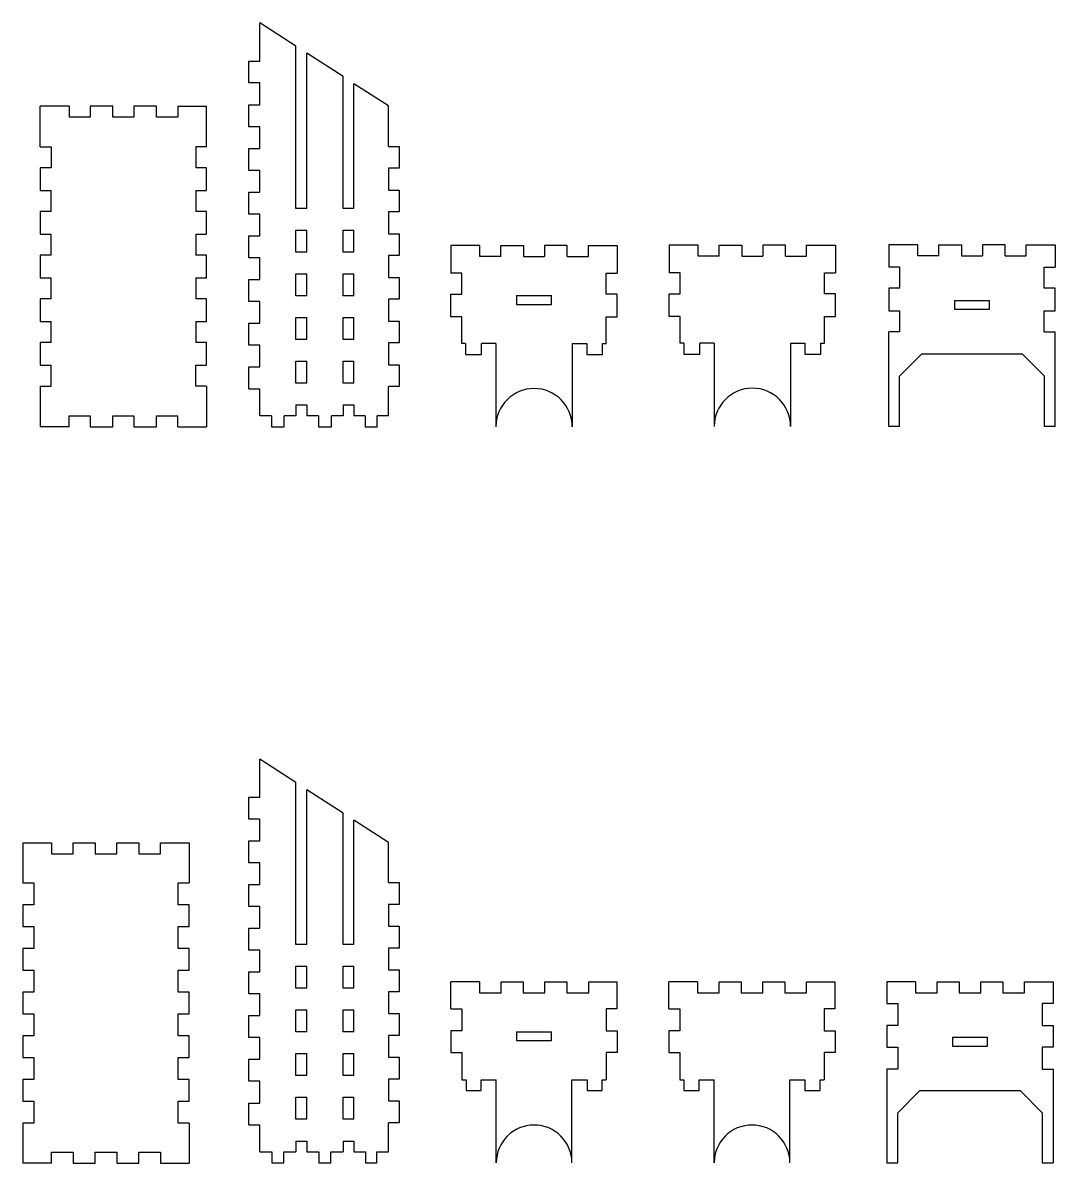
# Model space of a CAD drawing. Header units: millimetres. Extents: x -201 to 2280, y -214 to 290.
# Drawn here: x 1340.7 to 1640.8, y -214.2 to 117.5 of the extents above; entities that cross this region are included whole.
import ezdxf

# ---------------------------------------------------------------- set-up
doc = ezdxf.new("R2010")
doc.units = ezdxf.units.MM

msp = doc.modelspace()

# ---------------------------------------------------------------- linework, layer by layer
for p, q in [((1409.65, 117.35), (1409.65, 117.45)), ((1420.15, 110.66), (1409.65, 117.45)), ((1409.65, 106.3), (1409.65, 117.35)), ((1420.15, 110.55), (1420.15, 110.66)), ((1420.15, 63.5), (1420.15, 110.55)), ((1406.47, 99.95), (1406.47, 106.3)), ((1406.47, 106.3), (1409.65, 106.3)), ((1423.32, 108.5), (1423.32, 108.6)), ((1433.82, 101.8), (1423.32, 108.6)), ((1423.32, 63.5), (1423.32, 108.5)), ((1409.65, 99.95), (1406.47, 99.95)), ((1409.65, 93.6), (1409.65, 99.95)), ((1433.82, 101.7), (1433.82, 101.8)), ((1433.82, 63.5), (1433.82, 101.7)), ((1437, 99.65), (1437, 99.75)), ((1447, 93.28), (1437, 99.75)), ((1437, 63.5), (1437, 99.65)), ((1345.81, 81.41), (1345.81, 93.18)), ((1354.21, 93.18), (1345.81, 93.18)), ((1354.21, 93.18), (1354.21, 90)), ((1366.91, 93.18), (1360.36, 93.18)), ((1360.36, 93.18), (1360.36, 90)), ((1366.91, 90), (1366.91, 93.18)), ((1379.61, 93.18), (1373.06, 93.18)), ((1373.06, 93.18), (1373.06, 90)), ((1379.61, 90), (1379.61, 93.18)), ((1385.76, 93.18), (1385.76, 90)), ((1385.76, 93.18), (1394.16, 93.18)), ((1394.16, 81.41), (1394.16, 93.18)), ((1406.47, 87.25), (1406.47, 93.6)), ((1406.47, 93.6), (1409.65, 93.6)), ((1447, 93.18), (1447, 93.28)), ((1447, 81.51), (1447, 93.18)), ((1360.36, 90), (1354.21, 90)), ((1373.06, 90), (1366.91, 90)), ((1385.76, 90), (1379.61, 90)), ((1409.65, 87.25), (1406.47, 87.25)), ((1409.65, 80.9), (1409.65, 87.25)), ((1345.81, 81.41), (1348.99, 81.41)), ((1348.99, 81.41), (1348.99, 75.26)), ((1390.99, 81.41), (1390.99, 75.26)), ((1394.16, 81.41), (1390.99, 81.41)), ((1406.47, 74.55), (1406.47, 80.9)), ((1406.47, 80.9), (1409.65, 80.9)), ((1447, 81.51), (1450.17, 81.51)), ((1450.17, 81.51), (1450.17, 75.16)), ((1348.99, 75.26), (1345.81, 75.26)), ((1345.81, 75.26), (1345.81, 68.71)), ((1394.16, 75.26), (1390.99, 75.26)), ((1394.16, 68.71), (1394.16, 75.26)), ((1409.65, 74.55), (1406.47, 74.55)), ((1409.65, 68.2), (1409.65, 74.55)), ((1450.17, 75.16), (1447, 75.16)), ((1447, 75.16), (1447, 68.81)), ((1345.81, 68.71), (1348.99, 68.71)), ((1348.99, 62.56), (1348.99, 68.71)), ((1390.99, 68.71), (1394.16, 68.71)), ((1390.99, 68.71), (1390.99, 62.56)), ((1406.47, 61.85), (1406.47, 68.2)), ((1406.47, 68.2), (1409.65, 68.2)), ((1447, 68.81), (1450.17, 68.81)), ((1450.17, 68.81), (1450.17, 62.46)), ((1423.32, 63.5), (1420.15, 63.5)), ((1437, 63.5), (1433.82, 63.5)), ((1348.99, 62.56), (1345.81, 62.56)), ((1345.81, 62.56), (1345.81, 56.01)), ((1394.16, 62.56), (1390.99, 62.56)), ((1394.16, 56.01), (1394.16, 62.56)), ((1409.65, 61.85), (1406.47, 61.85)), ((1409.65, 55.5), (1409.65, 61.85)), ((1450.17, 62.46), (1447, 62.46)), ((1447, 62.46), (1447, 56.11)), ((1420.15, 50.8), (1420.15, 57.15)), ((1420.15, 57.15), (1423.32, 57.15)), ((1423.32, 50.8), (1423.32, 57.15)), ((1433.82, 50.8), (1433.82, 57.15)), ((1433.82, 57.15), (1437, 57.15)), ((1437, 50.8), (1437, 57.15)), ((1345.81, 56.01), (1348.99, 56.01)), ((1348.99, 49.86), (1348.99, 56.01)), ((1390.99, 56.01), (1394.16, 56.01)), ((1390.99, 56.01), (1390.99, 49.86)), ((1406.47, 49.15), (1406.47, 55.5)), ((1406.47, 55.5), (1409.65, 55.5)), ((1447, 56.11), (1450.17, 56.11)), ((1450.17, 56.11), (1450.17, 49.76)), ((1348.99, 49.86), (1345.81, 49.86)), ((1345.81, 49.86), (1345.81, 43.31)), ((1394.16, 49.86), (1390.99, 49.86)), ((1394.16, 43.31), (1394.16, 49.86)), ((1423.32, 50.8), (1420.15, 50.8)), ((1437, 50.8), (1433.82, 50.8)), ((1450.17, 49.76), (1447, 49.76)), ((1447, 49.76), (1447, 43.41)), ((1473.58, 52.65), (1465.17, 52.65)), ((1465.17, 52.65), (1465.17, 44.66)), ((1473.58, 49.48), (1473.58, 52.65)), ((1479.72, 49.48), (1479.72, 52.65)), ((1479.72, 52.65), (1486.28, 52.65)), ((1486.28, 52.65), (1486.28, 49.48)), ((1498.98, 52.65), (1492.42, 52.65)), ((1492.42, 52.65), (1492.42, 49.48)), ((1498.98, 49.48), (1498.98, 52.65)), ((1505.12, 49.48), (1505.12, 52.65)), ((1505.12, 52.65), (1513.52, 52.65)), ((1513.52, 52.65), (1513.52, 44.66)), ((1537.03, 52.75), (1528.63, 52.75)), ((1528.63, 52.75), (1528.63, 44.76)), ((1537.03, 49.58), (1537.03, 52.75)), ((1543.17, 49.58), (1543.17, 52.75)), ((1543.17, 52.75), (1549.73, 52.75)), ((1549.73, 52.75), (1549.73, 49.58)), ((1562.43, 52.75), (1555.87, 52.75)), ((1555.87, 52.75), (1555.87, 49.58)), ((1562.43, 49.58), (1562.43, 52.75)), ((1568.57, 49.58), (1568.57, 52.75)), ((1568.57, 52.75), (1576.98, 52.75)), ((1576.98, 52.75), (1576.98, 44.76)), ((1600.86, 52.85), (1592.46, 52.85)), ((1592.46, 52.85), (1592.46, 46.4)), ((1600.86, 49.68), (1600.86, 52.85)), ((1607.01, 49.68), (1607.01, 52.85)), ((1607.01, 52.85), (1613.56, 52.85)), ((1613.56, 52.85), (1613.56, 49.68)), ((1626.26, 52.85), (1619.71, 52.85)), ((1619.71, 52.85), (1619.71, 49.68)), ((1626.26, 49.68), (1626.26, 52.85)), ((1632.41, 49.68), (1632.41, 52.85)), ((1632.41, 52.85), (1640.81, 52.85)), ((1640.81, 52.85), (1640.81, 46.4)), ((1409.65, 49.15), (1406.47, 49.15)), ((1409.65, 42.8), (1409.65, 49.15)), ((1479.72, 49.48), (1473.58, 49.48)), ((1486.28, 49.48), (1492.42, 49.48)), ((1498.98, 49.48), (1505.12, 49.48)), ((1543.17, 49.58), (1537.03, 49.58)), ((1549.73, 49.58), (1555.87, 49.58)), ((1562.43, 49.58), (1568.57, 49.58)), ((1607.01, 49.68), (1600.86, 49.68)), ((1613.56, 49.68), (1619.71, 49.68)), ((1626.26, 49.68), (1632.41, 49.68)), ((1345.81, 43.31), (1348.99, 43.31)), ((1348.99, 37.16), (1348.99, 43.31)), ((1390.99, 43.31), (1394.16, 43.31)), ((1390.99, 43.31), (1390.99, 37.16)), ((1420.15, 38.1), (1420.15, 44.45)), ((1420.15, 44.45), (1423.32, 44.45)), ((1423.32, 38.1), (1423.32, 44.45)), ((1433.82, 38.1), (1433.82, 44.45)), ((1433.82, 44.45), (1437, 44.45)), ((1437, 38.1), (1437, 44.45)), ((1447, 43.41), (1450.17, 43.41)), ((1450.17, 43.41), (1450.17, 37.06)), ((1468.35, 44.66), (1465.17, 44.66)), ((1468.35, 38.51), (1468.35, 44.66)), ((1510.35, 38.51), (1510.35, 44.66)), ((1510.35, 44.66), (1513.52, 44.66)), ((1531.8, 44.76), (1528.63, 44.76)), ((1531.8, 38.62), (1531.8, 44.76)), ((1573.8, 38.62), (1573.8, 44.76)), ((1573.8, 44.76), (1576.98, 44.76)), ((1595.64, 46.4), (1592.46, 46.4)), ((1595.64, 40.25), (1595.64, 46.4)), ((1637.64, 40.25), (1637.64, 46.4)), ((1637.64, 46.4), (1640.81, 46.4)), ((1406.47, 36.45), (1406.47, 42.8)), ((1406.47, 42.8), (1409.65, 42.8)), ((1595.64, 40.25), (1592.46, 40.25)), ((1592.46, 40.25), (1592.46, 33.7)), ((1640.81, 40.25), (1637.64, 40.25)), ((1640.81, 33.7), (1640.81, 40.25)), ((1348.99, 37.16), (1345.81, 37.16)), ((1345.81, 37.16), (1345.81, 30.61)), ((1394.16, 37.16), (1390.99, 37.16)), ((1394.16, 30.61), (1394.16, 37.16)), ((1423.32, 38.1), (1420.15, 38.1)), ((1437, 38.1), (1433.82, 38.1)), ((1450.17, 37.06), (1447, 37.06)), ((1447, 37.06), (1447, 30.71)), ((1465.17, 31.96), (1465.17, 38.51)), ((1465.17, 38.51), (1468.35, 38.51)), ((1484.25, 38.13), (1484.25, 35.53)), ((1484.25, 38.13), (1494.45, 38.13)), ((1494.45, 35.53), (1494.45, 38.13)), ((1513.52, 38.51), (1510.35, 38.51)), ((1513.52, 31.96), (1513.52, 38.51)), ((1528.63, 32.06), (1528.63, 38.62)), ((1528.63, 38.62), (1531.8, 38.62)), ((1576.98, 38.62), (1573.8, 38.62)), ((1576.98, 32.06), (1576.98, 38.62)), ((1611.54, 36.74), (1611.54, 34.14)), ((1611.54, 36.74), (1621.74, 36.74)), ((1621.74, 34.14), (1621.74, 36.74)), ((1409.65, 36.45), (1406.47, 36.45)), ((1409.65, 30.1), (1409.65, 36.45)), ((1484.25, 35.53), (1494.45, 35.53)), ((1592.46, 33.7), (1595.64, 33.7)), ((1595.64, 27.55), (1595.64, 33.7)), ((1611.54, 34.14), (1621.74, 34.14)), ((1637.64, 27.55), (1637.64, 33.7)), ((1637.64, 33.7), (1640.81, 33.7)), ((1345.81, 30.61), (1348.99, 30.61)), ((1348.99, 24.46), (1348.99, 30.61)), ((1390.99, 30.61), (1394.16, 30.61)), ((1390.99, 30.61), (1390.99, 24.46)), ((1406.47, 23.75), (1406.47, 30.1)), ((1406.47, 30.1), (1409.65, 30.1)), ((1420.15, 25.4), (1420.15, 31.75)), ((1420.15, 31.75), (1423.32, 31.75)), ((1423.32, 25.4), (1423.32, 31.75)), ((1433.82, 25.4), (1433.82, 31.75)), ((1433.82, 31.75), (1437, 31.75)), ((1437, 25.4), (1437, 31.75)), ((1447, 30.71), (1450.17, 30.71)), ((1450.17, 30.71), (1450.17, 24.36)), ((1468.35, 31.96), (1465.17, 31.96)), ((1468.35, 24.18), (1468.35, 31.96)), ((1510.35, 31.96), (1513.52, 31.96)), ((1510.35, 24.18), (1510.35, 31.96)), ((1531.8, 32.06), (1528.63, 32.06)), ((1531.8, 24.28), (1531.8, 32.06)), ((1573.8, 32.06), (1576.98, 32.06)), ((1573.8, 24.28), (1573.8, 32.06)), ((1595.64, 27.55), (1592.46, 27.55)), ((1592.46, 0.1), (1592.46, 27.55)), ((1637.64, 27.55), (1640.81, 27.55)), ((1640.81, 0.1), (1640.81, 27.55)), ((1348.99, 24.46), (1345.81, 24.46)), ((1345.81, 24.46), (1345.81, 17.91)), ((1394.16, 24.46), (1390.99, 24.46)), ((1394.16, 17.91), (1394.16, 24.46)), ((1409.65, 23.75), (1406.47, 23.75)), ((1409.65, 17.4), (1409.65, 23.75)), ((1423.32, 25.4), (1420.15, 25.4)), ((1437, 25.4), (1433.82, 25.4)), ((1450.17, 24.36), (1447, 24.36)), ((1447, 24.36), (1447, 18.01)), ((1469.46, 24.18), (1468.35, 24.18)), ((1469.46, 24.18), (1469.46, 21)), ((1478.25, 24.18), (1474.06, 24.18)), ((1474.06, 21), (1474.06, 24.18)), ((1478.25, 24.18), (1478.25, 0)), ((1500.45, 24.18), (1504.64, 24.18)), ((1500.45, 24.18), (1500.45, 0)), ((1504.64, 24.18), (1504.64, 21)), ((1509.23, 24.18), (1510.35, 24.18)), ((1509.23, 21), (1509.23, 24.18)), ((1532.92, 24.28), (1531.8, 24.28)), ((1532.92, 24.28), (1532.92, 21.1)), ((1541.7, 24.28), (1537.51, 24.28)), ((1537.51, 21.1), (1537.51, 24.28)), ((1541.7, 24.28), (1541.7, 0.1)), ((1563.9, 24.28), (1568.09, 24.28)), ((1563.9, 24.28), (1563.9, 0.1)), ((1568.09, 24.28), (1568.09, 21.1)), ((1572.69, 24.28), (1573.8, 24.28)), ((1572.69, 21.1), (1572.69, 24.28)), ((1469.46, 21), (1474.06, 21)), ((1504.64, 21), (1509.23, 21)), ((1532.92, 21.1), (1537.51, 21.1)), ((1568.09, 21.1), (1572.69, 21.1)), ((1595.54, 14.67), (1602.07, 21.2)), ((1602.07, 21.2), (1631.2, 21.2)), ((1631.2, 21.2), (1637.74, 14.67)), ((1345.81, 17.91), (1348.99, 17.91)), ((1348.99, 11.76), (1348.99, 17.91)), ((1390.99, 17.91), (1394.16, 17.91)), ((1390.99, 11.76), (1390.99, 17.91)), ((1406.47, 11.05), (1406.47, 17.4)), ((1406.47, 17.4), (1409.65, 17.4)), ((1420.15, 12.7), (1420.15, 19.05)), ((1420.15, 19.05), (1423.32, 19.05)), ((1423.32, 12.7), (1423.32, 19.05)), ((1433.82, 12.7), (1433.82, 19.05)), ((1433.82, 19.05), (1437, 19.05)), ((1437, 12.7), (1437, 19.05)), ((1447, 18.01), (1450.17, 18.01)), ((1450.17, 18.01), (1450.17, 11.66)), ((1595.54, 0.1), (1595.54, 14.67)), ((1637.74, 0.1), (1637.74, 14.67)), ((1345.81, 11.76), (1348.99, 11.76)), ((1345.81, 11.76), (1345.81, 0)), ((1394.16, 11.76), (1390.99, 11.76)), ((1394.16, 11.76), (1394.16, 0)), ((1406.47, 11.05), (1409.65, 11.05)), ((1409.65, 3.18), (1409.65, 11.05)), ((1423.32, 12.7), (1420.15, 12.7)), ((1437, 12.7), (1433.82, 12.7)), ((1450.17, 11.66), (1447, 11.66)), ((1447, 3.18), (1447, 11.66)), ((1420.15, 6.35), (1423.32, 6.35)), ((1420.15, 6.35), (1420.15, 3.18)), ((1423.32, 6.35), (1423.32, 3.18)), ((1433.82, 6.35), (1437, 6.35)), ((1433.82, 6.35), (1433.82, 3.18)), ((1437, 6.35), (1437, 3.18)), ((1354.21, 0), (1345.81, 0)), ((1354.21, 0), (1354.21, 3.18)), ((1354.21, 3.18), (1360.36, 3.18)), ((1360.36, 3.18), (1360.36, 0)), ((1360.36, 0), (1366.91, 0)), ((1366.91, 0), (1366.91, 3.18)), ((1366.91, 3.18), (1373.06, 3.18)), ((1373.06, 3.18), (1373.06, 0)), ((1373.06, 0), (1379.61, 0)), ((1379.61, 0), (1379.61, 3.18)), ((1379.61, 3.18), (1385.76, 3.18)), ((1385.76, 0), (1385.76, 3.18)), ((1385.76, 0), (1394.16, 0)), ((1413.05, 3.18), (1409.65, 3.18)), ((1413.05, 3.18), (1413.05, 0)), ((1413.05, 0), (1416.75, 0)), ((1420.15, 3.18), (1416.75, 3.18)), ((1416.75, 0), (1416.75, 3.18)), ((1426.72, 3.18), (1423.32, 3.18)), ((1426.72, 3.18), (1426.72, 0)), ((1426.72, 0), (1430.43, 0)), ((1433.82, 3.18), (1430.43, 3.18)), ((1430.43, 0), (1430.43, 3.18)), ((1440.23, 3.18), (1437, 3.18)), ((1440.23, 3.18), (1440.23, 0)), ((1440.23, 0), (1443.77, 0)), ((1447, 3.18), (1443.77, 3.18)), ((1443.77, 0), (1443.77, 3.18)), ((1595.54, 0.1), (1592.46, 0.1)), ((1640.81, 0.1), (1637.74, 0.1)), ((1409.65, -107.75), (1409.65, -96.7)), ((1420.15, -103.5), (1409.65, -96.7)), ((1420.15, -150.55), (1420.15, -103.5)), ((1423.32, -150.55), (1423.32, -105.55)), ((1433.82, -112.35), (1423.32, -105.55)), ((1406.47, -114.1), (1406.47, -107.75)), ((1406.47, -107.75), (1409.65, -107.75)), ((1433.82, -150.55), (1433.82, -112.35)), ((1409.65, -114.1), (1406.47, -114.1)), ((1409.65, -120.45), (1409.65, -114.1)), ((1437, -150.55), (1437, -114.4)), ((1447, -120.87), (1437, -114.4)), ((1340.75, -120.98), (1340.75, -132.64)), ((1340.75, -120.98), (1349.05, -120.98)), ((1349.05, -120.98), (1349.05, -124.15)), ((1355.4, -124.15), (1355.4, -120.98)), ((1355.4, -120.98), (1361.75, -120.98)), ((1361.75, -120.98), (1361.75, -124.15)), ((1368.1, -124.15), (1368.1, -120.98)), ((1368.1, -120.98), (1374.45, -120.98)), ((1374.45, -120.98), (1374.45, -124.15)), ((1380.8, -124.15), (1380.8, -120.98)), ((1380.8, -120.98), (1389.1, -120.98)), ((1389.1, -120.98), (1389.1, -132.64)), ((1406.47, -126.8), (1406.47, -120.45)), ((1406.47, -120.45), (1409.65, -120.45)), ((1447, -132.54), (1447, -120.87)), ((1349.05, -124.15), (1355.4, -124.15)), ((1361.75, -124.15), (1368.1, -124.15)), ((1374.45, -124.15), (1380.8, -124.15)), ((1409.65, -126.8), (1406.47, -126.8)), ((1409.65, -133.15), (1409.65, -126.8)), ((1340.75, -132.64), (1343.92, -132.64)), ((1343.92, -132.64), (1343.92, -138.99)), ((1385.92, -138.99), (1385.92, -132.64)), ((1385.92, -132.64), (1389.1, -132.64)), ((1447, -132.54), (1450.17, -132.54)), ((1450.17, -132.54), (1450.17, -138.89)), ((1406.47, -139.5), (1406.47, -133.15)), ((1406.47, -133.15), (1409.65, -133.15)), ((1343.92, -138.99), (1340.75, -138.99)), ((1340.75, -138.99), (1340.75, -145.34)), ((1389.1, -138.99), (1385.92, -138.99)), ((1389.1, -145.34), (1389.1, -138.99)), ((1450.17, -138.89), (1447, -138.89)), ((1447, -138.89), (1447, -145.24)), ((1409.65, -139.5), (1406.47, -139.5)), ((1409.65, -145.85), (1409.65, -139.5)), ((1340.75, -145.34), (1343.92, -145.34)), ((1343.92, -145.34), (1343.92, -151.69)), ((1385.92, -151.69), (1385.92, -145.34)), ((1385.92, -145.34), (1389.1, -145.34)), ((1406.47, -152.2), (1406.47, -145.85)), ((1406.47, -145.85), (1409.65, -145.85)), ((1447, -145.24), (1450.17, -145.24)), ((1450.17, -145.24), (1450.17, -151.59)), ((1343.92, -151.69), (1340.75, -151.69)), ((1340.75, -151.69), (1340.75, -158.04)), ((1389.1, -151.69), (1385.92, -151.69)), ((1389.1, -158.04), (1389.1, -151.69)), ((1409.65, -152.2), (1406.47, -152.2)), ((1409.65, -158.55), (1409.65, -152.2)), ((1423.32, -150.55), (1420.15, -150.55)), ((1437, -150.55), (1433.82, -150.55)), ((1450.17, -151.59), (1447, -151.59)), ((1447, -151.59), (1447, -157.94)), ((1340.75, -158.04), (1343.92, -158.04)), ((1343.92, -158.04), (1343.92, -164.39)), ((1385.92, -164.39), (1385.92, -158.04)), ((1385.92, -158.04), (1389.1, -158.04)), ((1406.47, -164.9), (1406.47, -158.55)), ((1406.47, -158.55), (1409.65, -158.55)), ((1420.15, -163.25), (1420.15, -156.9)), ((1420.15, -156.9), (1423.32, -156.9)), ((1423.32, -163.25), (1423.32, -156.9)), ((1433.82, -163.25), (1433.82, -156.9)), ((1433.82, -156.9), (1437, -156.9)), ((1437, -163.25), (1437, -156.9)), ((1447, -157.94), (1450.17, -157.94)), ((1450.17, -157.94), (1450.17, -164.29)), ((1465.17, -169.29), (1465.17, -161.4)), ((1473.47, -161.4), (1465.17, -161.4)), ((1473.47, -161.4), (1473.47, -164.57)), ((1479.82, -164.57), (1479.82, -161.4)), ((1479.82, -161.4), (1486.17, -161.4)), ((1486.17, -161.4), (1486.17, -164.57)), ((1492.52, -164.57), (1492.52, -161.4)), ((1492.52, -161.4), (1498.87, -161.4)), ((1498.87, -161.4), (1498.87, -164.57)), ((1505.22, -164.57), (1505.22, -161.4)), ((1505.22, -161.4), (1513.52, -161.4)), ((1513.52, -169.29), (1513.52, -161.4)), ((1528.52, -169.29), (1528.52, -161.4)), ((1536.82, -161.4), (1528.52, -161.4)), ((1536.82, -161.4), (1536.82, -164.57)), ((1543.17, -164.57), (1543.17, -161.4)), ((1543.17, -161.4), (1549.52, -161.4)), ((1549.52, -161.4), (1549.52, -164.57)), ((1555.87, -164.57), (1555.87, -161.4)), ((1555.87, -161.4), (1562.22, -161.4)), ((1562.22, -161.4), (1562.22, -164.57)), ((1568.57, -164.57), (1568.57, -161.4)), ((1568.57, -161.4), (1576.87, -161.4)), ((1576.87, -169.29), (1576.87, -161.4)), ((1591.87, -161.4), (1591.87, -167.75)), ((1600.17, -161.4), (1591.87, -161.4)), ((1600.17, -161.4), (1600.17, -164.57)), ((1606.52, -164.57), (1606.52, -161.4)), ((1606.52, -161.4), (1612.87, -161.4)), ((1612.87, -161.4), (1612.87, -164.57)), ((1619.22, -164.57), (1619.22, -161.4)), ((1619.22, -161.4), (1625.57, -161.4)), ((1625.57, -161.4), (1625.57, -164.57)), ((1631.92, -164.57), (1631.92, -161.4)), ((1631.92, -161.4), (1640.22, -161.4)), ((1640.22, -161.4), (1640.22, -167.75)), ((1343.92, -164.39), (1340.75, -164.39)), ((1340.75, -164.39), (1340.75, -170.74)), ((1389.1, -164.39), (1385.92, -164.39)), ((1389.1, -170.74), (1389.1, -164.39)), ((1409.65, -164.9), (1406.47, -164.9)), ((1409.65, -171.25), (1409.65, -164.9)), ((1423.32, -163.25), (1420.15, -163.25)), ((1437, -163.25), (1433.82, -163.25)), ((1450.17, -164.29), (1447, -164.29)), ((1447, -164.29), (1447, -170.64)), ((1473.47, -164.57), (1479.82, -164.57)), ((1486.17, -164.57), (1492.52, -164.57)), ((1498.87, -164.57), (1505.22, -164.57)), ((1536.82, -164.57), (1543.17, -164.57)), ((1549.52, -164.57), (1555.87, -164.57)), ((1562.22, -164.57), (1568.57, -164.57)), ((1600.17, -164.57), (1606.52, -164.57)), ((1612.87, -164.57), (1619.22, -164.57)), ((1625.57, -164.57), (1631.92, -164.57)), ((1591.87, -167.75), (1595.05, -167.75)), ((1595.05, -167.75), (1595.05, -174.1)), ((1640.22, -167.75), (1637.05, -167.75)), ((1637.05, -167.75), (1637.05, -174.1)), ((1340.75, -170.74), (1343.92, -170.74)), ((1343.92, -170.74), (1343.92, -177.09)), ((1385.92, -177.09), (1385.92, -170.74)), ((1385.92, -170.74), (1389.1, -170.74)), ((1406.47, -177.6), (1406.47, -171.25)), ((1406.47, -171.25), (1409.65, -171.25)), ((1420.15, -175.95), (1420.15, -169.6)), ((1420.15, -169.6), (1423.32, -169.6)), ((1423.32, -175.95), (1423.32, -169.6)), ((1433.82, -175.95), (1433.82, -169.6)), ((1433.82, -169.6), (1437, -169.6)), ((1437, -175.95), (1437, -169.6)), ((1447, -170.64), (1450.17, -170.64)), ((1450.17, -170.64), (1450.17, -176.99)), ((1465.17, -169.29), (1468.35, -169.29)), ((1468.35, -169.29), (1468.35, -175.64)), ((1513.52, -169.29), (1510.35, -169.29)), ((1510.35, -169.29), (1510.35, -175.64)), ((1528.52, -169.29), (1531.7, -169.29)), ((1531.7, -169.29), (1531.7, -175.64)), ((1576.87, -169.29), (1573.7, -169.29)), ((1573.7, -169.29), (1573.7, -175.64)), ((1468.35, -175.64), (1465.17, -175.64)), ((1465.17, -175.64), (1465.17, -181.99)), ((1510.35, -175.64), (1513.52, -175.64)), ((1513.52, -175.64), (1513.52, -181.99)), ((1531.7, -175.64), (1528.52, -175.64)), ((1528.52, -175.64), (1528.52, -181.99)), ((1573.7, -175.64), (1576.87, -175.64)), ((1576.87, -175.64), (1576.87, -181.99)), ((1595.05, -174.1), (1591.87, -174.1)), ((1591.87, -174.1), (1591.87, -180.45)), ((1637.05, -174.1), (1640.22, -174.1)), ((1640.22, -174.1), (1640.22, -180.45)), ((1343.92, -177.09), (1340.75, -177.09)), ((1340.75, -177.09), (1340.75, -183.44)), ((1389.1, -177.09), (1385.92, -177.09)), ((1389.1, -183.44), (1389.1, -177.09)), ((1409.65, -177.6), (1406.47, -177.6)), ((1409.65, -183.95), (1409.65, -177.6)), ((1423.32, -175.95), (1420.15, -175.95)), ((1437, -175.95), (1433.82, -175.95)), ((1450.17, -176.99), (1447, -176.99)), ((1447, -176.99), (1447, -183.34)), ((1484.25, -175.92), (1484.25, -178.52)), ((1484.25, -175.92), (1494.45, -175.92)), ((1484.25, -178.52), (1494.45, -178.52)), ((1494.45, -178.52), (1494.45, -175.92)), ((1610.95, -177.51), (1610.95, -180.11)), ((1610.95, -177.51), (1621.15, -177.51)), ((1621.15, -180.11), (1621.15, -177.51)), ((1420.15, -188.65), (1420.15, -182.3)), ((1420.15, -182.3), (1423.32, -182.3)), ((1423.32, -188.65), (1423.32, -182.3)), ((1433.82, -188.65), (1433.82, -182.3)), ((1433.82, -182.3), (1437, -182.3)), ((1437, -188.65), (1437, -182.3)), ((1465.17, -181.99), (1468.35, -181.99)), ((1468.35, -181.99), (1468.35, -189.87)), ((1513.52, -181.99), (1510.35, -181.99)), ((1510.35, -181.99), (1510.35, -189.87)), ((1528.52, -181.99), (1531.7, -181.99)), ((1531.7, -181.99), (1531.7, -189.87)), ((1576.87, -181.99), (1573.7, -181.99)), ((1573.7, -181.99), (1573.7, -189.87)), ((1591.87, -180.45), (1595.05, -180.45)), ((1595.05, -180.45), (1595.05, -186.8)), ((1610.95, -180.11), (1621.15, -180.11)), ((1640.22, -180.45), (1637.05, -180.45)), ((1637.05, -180.45), (1637.05, -186.8)), ((1340.75, -183.44), (1343.92, -183.44)), ((1343.92, -183.44), (1343.92, -189.79)), ((1385.92, -189.79), (1385.92, -183.44)), ((1385.92, -183.44), (1389.1, -183.44)), ((1406.47, -190.3), (1406.47, -183.95)), ((1406.47, -183.95), (1409.65, -183.95)), ((1447, -183.34), (1450.17, -183.34)), ((1450.17, -183.34), (1450.17, -189.69)), ((1423.32, -188.65), (1420.15, -188.65)), ((1437, -188.65), (1433.82, -188.65)), ((1595.05, -186.8), (1591.87, -186.8)), ((1591.87, -186.8), (1591.87, -214.05)), ((1637.05, -186.8), (1640.22, -186.8)), ((1640.22, -186.8), (1640.22, -214.05)), ((1343.92, -189.79), (1340.75, -189.79)), ((1340.75, -189.79), (1340.75, -196.14)), ((1389.1, -189.79), (1385.92, -189.79)), ((1389.1, -196.14), (1389.1, -189.79)), ((1409.65, -190.3), (1406.47, -190.3)), ((1409.65, -196.65), (1409.65, -190.3)), ((1450.17, -189.69), (1447, -189.69)), ((1447, -189.69), (1447, -196.04)), ((1468.35, -189.87), (1469.57, -189.87)), ((1469.57, -189.87), (1469.57, -193.05)), ((1473.96, -193.05), (1473.96, -189.87)), ((1473.96, -189.87), (1478.35, -189.87)), ((1478.35, -193.05), (1478.35, -189.87)), ((1500.35, -193.05), (1500.35, -189.87)), ((1500.35, -189.87), (1504.74, -189.87)), ((1504.74, -189.87), (1504.74, -193.05)), ((1509.13, -193.05), (1509.13, -189.87)), ((1509.13, -189.87), (1510.35, -189.87)), ((1531.7, -189.87), (1532.92, -189.87)), ((1532.92, -189.87), (1532.92, -193.05)), ((1537.31, -193.05), (1537.31, -189.87)), ((1537.31, -189.87), (1541.7, -189.87)), ((1541.7, -193.05), (1541.7, -189.87)), ((1563.7, -193.05), (1563.7, -189.87)), ((1563.7, -189.87), (1568.09, -189.87)), ((1568.09, -189.87), (1568.09, -193.05)), ((1572.48, -193.05), (1572.48, -189.87)), ((1572.48, -189.87), (1573.7, -189.87)), ((1420.15, -201.35), (1420.15, -195)), ((1420.15, -195), (1423.32, -195)), ((1423.32, -201.35), (1423.32, -195)), ((1433.82, -201.35), (1433.82, -195)), ((1433.82, -195), (1437, -195)), ((1437, -201.35), (1437, -195)), ((1469.57, -193.05), (1473.96, -193.05)), ((1478.35, -214.05), (1478.35, -193.05)), ((1500.35, -214.05), (1500.35, -193.05)), ((1504.74, -193.05), (1509.13, -193.05)), ((1532.92, -193.05), (1537.31, -193.05)), ((1541.7, -214.05), (1541.7, -193.05)), ((1563.7, -214.05), (1563.7, -193.05)), ((1568.09, -193.05), (1572.48, -193.05)), ((1595.05, -199.48), (1601.48, -193.05)), ((1601.48, -193.05), (1630.62, -193.05)), ((1630.62, -193.05), (1637.05, -199.48)), ((1340.75, -196.14), (1343.92, -196.14)), ((1343.92, -196.14), (1343.92, -202.49)), ((1385.92, -202.49), (1385.92, -196.14)), ((1385.92, -196.14), (1389.1, -196.14)), ((1406.47, -203), (1406.47, -196.65)), ((1406.47, -196.65), (1409.65, -196.65)), ((1447, -196.04), (1450.17, -196.04)), ((1450.17, -196.04), (1450.17, -202.39)), ((1423.32, -201.35), (1420.15, -201.35)), ((1437, -201.35), (1433.82, -201.35)), ((1595.05, -214.05), (1595.05, -199.48)), ((1637.05, -199.48), (1637.05, -214.05)), ((1343.92, -202.49), (1340.75, -202.49)), ((1340.75, -202.49), (1340.75, -214.15)), ((1389.1, -202.49), (1385.92, -202.49)), ((1389.1, -202.49), (1389.1, -214.15)), ((1406.47, -203), (1409.65, -203)), ((1409.65, -210.87), (1409.65, -203)), ((1450.17, -202.39), (1447, -202.39)), ((1447, -210.87), (1447, -202.39)), ((1420.15, -207.7), (1423.32, -207.7)), ((1420.15, -207.7), (1420.15, -210.87)), ((1423.32, -207.7), (1423.32, -210.87)), ((1433.82, -207.7), (1437, -207.7)), ((1433.82, -207.7), (1433.82, -210.87)), ((1437, -207.7), (1437, -210.87)), ((1349.05, -214.15), (1349.05, -210.98)), ((1349.05, -210.98), (1355.4, -210.98)), ((1355.4, -210.98), (1355.4, -214.15)), ((1361.75, -214.15), (1361.75, -210.98)), ((1361.75, -210.98), (1368.1, -210.98)), ((1368.1, -210.98), (1368.1, -214.15)), ((1374.45, -214.15), (1374.45, -210.98)), ((1374.45, -210.98), (1380.8, -210.98)), ((1380.8, -210.98), (1380.8, -214.15)), ((1409.65, -210.87), (1413.15, -210.87)), ((1413.15, -210.87), (1413.15, -214.05)), ((1416.65, -214.05), (1416.65, -210.87)), ((1416.65, -210.87), (1420.15, -210.87)), ((1423.32, -210.87), (1426.82, -210.87)), ((1426.82, -210.87), (1426.82, -214.05)), ((1430.32, -214.05), (1430.32, -210.87)), ((1430.32, -210.87), (1433.82, -210.87)), ((1437, -210.87), (1440.33, -210.87)), ((1440.33, -210.87), (1440.33, -214.05)), ((1443.67, -214.05), (1443.67, -210.87)), ((1443.67, -210.87), (1447, -210.87)), ((1349.05, -214.15), (1340.75, -214.15)), ((1355.4, -214.15), (1361.75, -214.15)), ((1368.1, -214.15), (1374.45, -214.15)), ((1380.8, -214.15), (1389.1, -214.15)), ((1413.15, -214.05), (1416.65, -214.05)), ((1426.82, -214.05), (1430.32, -214.05)), ((1440.33, -214.05), (1443.67, -214.05)), ((1591.87, -214.05), (1595.05, -214.05)), ((1637.05, -214.05), (1640.22, -214.05))]:
    msp.add_line(p, q)
for centre, radius, start in [((1489.35, 0), 11.1, 360), ((1552.8, 0.1), 11.1, 360), ((1489.35, -214.05), 11, 0), ((1552.7, -214.05), 11, 0)]:
    msp.add_arc(centre, radius, start, 180)

doc.saveas('drawing.dxf')
